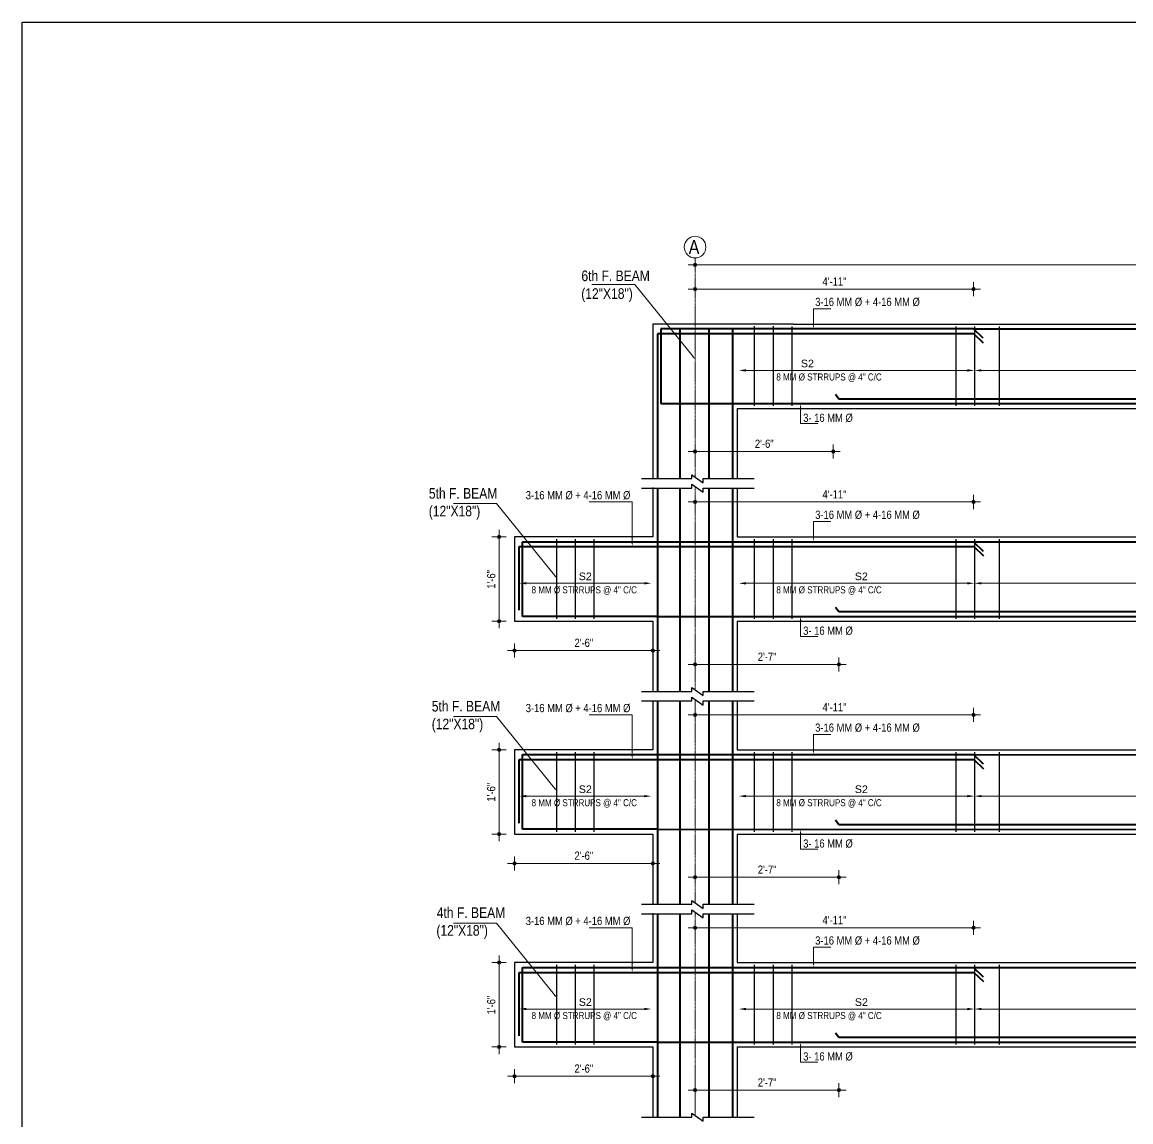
# Model space of a CAD drawing. Header units: inches. Extents: x 57837 to 133168, y 6972 to 27776.
# Drawn here: x 66074 to 67021, y 13888 to 14827 of the extents above; entities that cross this region are included whole.
import ezdxf

# ---------------------------------------------------------------- set-up
doc = ezdxf.new("R2010")
doc.units = ezdxf.units.IN
doc.header["$MEASUREMENT"] = 0
doc.linetypes.add('CENTER', pattern=[2, 1.25, -0.25, 0.25, -0.25])
doc.linetypes.add('CENTER2', pattern=[1.125, 0.75, -0.125, 0.125, -0.125])
for name, color, linetype, lineweight in [('CENTER', 9, 'CENTER', 5), ('DIM', 2, 'Continuous', 13), ('ROD', 1, 'Continuous', 40), ('STIRRUPS', 4, 'Continuous', 30)]:
    doc.layers.add(name, color=color, linetype=linetype, lineweight=lineweight)
for name, color, linetype in [('elevation', 3, 'Continuous'), ('text', 255, 'Continuous'), ('walls', 32, 'Continuous')]:
    doc.layers.add(name, color=color, linetype=linetype)
doc.styles.add('Arial', font='arial.ttf', dxfattribs={"height": 6.5})
doc.styles.get("Standard").update_dxf_attribs({"font": 'ARIALN.TTF', "height": 7})

msp = doc.modelspace()

# ---------------------------------------------------------------- hatches: boundary and pattern name
at = {"lineweight": 13}
h = msp.add_hatch(color=256, dxfattribs=at)
edge = h.paths.add_edge_path()
edge.add_arc((66648.43, 14619.59), 1.42, 180, 540)
h = msp.add_hatch(color=256, dxfattribs=at)
edge = h.paths.add_edge_path()
edge.add_arc((66648.43, 14598.94), 1.42, 180, 540)
h = msp.add_hatch(color=256, dxfattribs=at)
edge = h.paths.add_edge_path()
edge.add_arc((66886.25, 14598.94), 1.42, 0, 360)
h = msp.add_hatch(color=256, dxfattribs=at)
edge = h.paths.add_edge_path()
edge.add_arc((66648.43, 14460.31), 1.42, 180, 540)
h = msp.add_hatch(color=256, dxfattribs=at)
edge = h.paths.add_edge_path()
edge.add_arc((66766.48, 14460.31), 1.42, 0, 360)
h = msp.add_hatch(color=256, dxfattribs=at)
edge = h.paths.add_edge_path()
edge.add_arc((66648.43, 14417.2), 1.42, 180, 540)
h = msp.add_hatch(color=256, dxfattribs=at)
edge = h.paths.add_edge_path()
edge.add_arc((66886.25, 14417.2), 1.42, 0, 360)
h = msp.add_hatch(color=256, dxfattribs=at)
edge = h.paths.add_edge_path()
edge.add_arc((66481.03, 14387.38), 1.42, 90, 450)
h = msp.add_hatch(color=256, dxfattribs=at)
edge = h.paths.add_edge_path()
edge.add_arc((66481.03, 14315.38), 1.42, -90, 270)
h = msp.add_hatch(color=256, dxfattribs=at)
edge = h.paths.add_edge_path()
edge.add_arc((66494.32, 14290.35), 1.42, 180, 540)
h = msp.add_hatch(color=256, dxfattribs=at)
edge = h.paths.add_edge_path()
edge.add_arc((66612.43, 14290.35), 1.42, 0, 360)
h = msp.add_hatch(color=256, dxfattribs=at)
edge = h.paths.add_edge_path()
edge.add_arc((66648.43, 14278.57), 1.42, 180, 540)
h = msp.add_hatch(color=256, dxfattribs=at)
edge = h.paths.add_edge_path()
edge.add_arc((66771.34, 14278.57), 1.42, 0, 360)
h = msp.add_hatch(color=256, dxfattribs=at)
edge = h.paths.add_edge_path()
edge.add_arc((66648.43, 14235.47), 1.42, 180, 540)
h = msp.add_hatch(color=256, dxfattribs=at)
edge = h.paths.add_edge_path()
edge.add_arc((66886.25, 14235.47), 1.42, 0, 360)
h = msp.add_hatch(color=256, dxfattribs=at)
edge = h.paths.add_edge_path()
edge.add_arc((66481.03, 14205.64), 1.42, 90, 450)
h = msp.add_hatch(color=256, dxfattribs=at)
edge = h.paths.add_edge_path()
edge.add_arc((66481.03, 14133.64), 1.42, -90, 270)
h = msp.add_hatch(color=256, dxfattribs=at)
edge = h.paths.add_edge_path()
edge.add_arc((66494.32, 14108.62), 1.42, 180, 540)
h = msp.add_hatch(color=256, dxfattribs=at)
edge = h.paths.add_edge_path()
edge.add_arc((66612.43, 14108.62), 1.42, 0, 360)
h = msp.add_hatch(color=256, dxfattribs=at)
edge = h.paths.add_edge_path()
edge.add_arc((66648.43, 14096.84), 1.42, 180, 540)
h = msp.add_hatch(color=256, dxfattribs=at)
edge = h.paths.add_edge_path()
edge.add_arc((66771.34, 14096.84), 1.42, 0, 360)
h = msp.add_hatch(color=256, dxfattribs=at)
edge = h.paths.add_edge_path()
edge.add_arc((66648.43, 14053.73), 1.42, 180, 540)
h = msp.add_hatch(color=256, dxfattribs=at)
edge = h.paths.add_edge_path()
edge.add_arc((66886.25, 14053.73), 1.42, 0, 360)
h = msp.add_hatch(color=256, dxfattribs=at)
edge = h.paths.add_edge_path()
edge.add_arc((66481.03, 14023.91), 1.42, 90, 450)
h = msp.add_hatch(color=256, dxfattribs=at)
edge = h.paths.add_edge_path()
edge.add_arc((66481.03, 13951.91), 1.42, -90, 270)
h = msp.add_hatch(color=256, dxfattribs=at)
edge = h.paths.add_edge_path()
edge.add_arc((66494.32, 13926.88), 1.42, 180, 540)
h = msp.add_hatch(color=256, dxfattribs=at)
edge = h.paths.add_edge_path()
edge.add_arc((66612.43, 13926.88), 1.42, 0, 360)
h = msp.add_hatch(color=256, dxfattribs=at)
edge = h.paths.add_edge_path()
edge.add_arc((66648.43, 13915.1), 1.42, 180, 540)
h = msp.add_hatch(color=256, dxfattribs=at)
edge = h.paths.add_edge_path()
edge.add_arc((66771.34, 13915.1), 1.42, 0, 360)

# ---------------------------------------------------------------- linework, layer by layer
at = {"color": 1}
for p, q in [((66073.86, 12808.19), (66073.86, 14826.85)), ((66073.86, 14826.85), (69398.31, 14826.85))]:
    msp.add_line(p, q, dxfattribs=at)
at = {"lineweight": 13}
for p, q in [((66654.43, 14619.59), (66642.43, 14619.59)), ((66648.43, 14613.59), (66648.43, 14625.59)), ((66654.43, 14598.94), (66642.43, 14598.94)), ((66648.43, 14592.94), (66648.43, 14604.94)), ((66880.25, 14598.94), (66892.25, 14598.94)), ((66886.25, 14604.94), (66886.25, 14592.94)), ((66648.43, 14454.31), (66648.43, 14466.31)), ((66766.48, 14466.31), (66766.48, 14454.31)), ((66654.43, 14460.31), (66642.43, 14460.31)), ((66760.48, 14460.31), (66772.48, 14460.31)), ((66648.43, 14411.2), (66648.43, 14423.2)), ((66886.25, 14423.2), (66886.25, 14411.2)), ((66654.43, 14417.2), (66642.43, 14417.2)), ((66880.25, 14417.2), (66892.25, 14417.2)), ((66481.03, 14381.38), (66481.03, 14393.38)), ((66475.03, 14387.38), (66487.03, 14387.38)), ((66487.03, 14315.38), (66475.03, 14315.38)), ((66481.03, 14321.38), (66481.03, 14309.38)), ((66494.32, 14284.35), (66494.32, 14296.35)), ((66612.43, 14296.35), (66612.43, 14284.35)), ((66500.32, 14290.35), (66488.32, 14290.35)), ((66606.43, 14290.35), (66618.43, 14290.35)), ((66654.43, 14278.57), (66642.43, 14278.57)), ((66648.43, 14272.57), (66648.43, 14284.57)), ((66765.34, 14278.57), (66777.34, 14278.57)), ((66771.34, 14284.57), (66771.34, 14272.57)), ((66648.43, 14229.47), (66648.43, 14241.47)), ((66886.25, 14241.47), (66886.25, 14229.47)), ((66654.43, 14235.47), (66642.43, 14235.47)), ((66880.25, 14235.47), (66892.25, 14235.47)), ((66481.03, 14199.64), (66481.03, 14211.64)), ((66475.03, 14205.64), (66487.03, 14205.64)), ((66481.03, 14139.64), (66481.03, 14127.64)), ((66487.03, 14133.64), (66475.03, 14133.64)), ((66500.32, 14108.62), (66488.32, 14108.62)), ((66494.32, 14102.62), (66494.32, 14114.62)), ((66606.43, 14108.62), (66618.43, 14108.62)), ((66612.43, 14114.62), (66612.43, 14102.62)), ((66654.43, 14096.84), (66642.43, 14096.84)), ((66648.43, 14090.84), (66648.43, 14102.84)), ((66765.34, 14096.84), (66777.34, 14096.84)), ((66771.34, 14102.84), (66771.34, 14090.84)), ((66648.43, 14047.73), (66648.43, 14059.73)), ((66886.25, 14059.73), (66886.25, 14047.73)), ((66654.43, 14053.73), (66642.43, 14053.73)), ((66880.25, 14053.73), (66892.25, 14053.73)), ((66481.03, 14017.91), (66481.03, 14029.91)), ((66475.03, 14023.91), (66487.03, 14023.91)), ((66481.03, 13957.91), (66481.03, 13945.91)), ((66487.03, 13951.91), (66475.03, 13951.91)), ((66500.32, 13926.88), (66488.32, 13926.88)), ((66494.32, 13920.88), (66494.32, 13932.88)), ((66606.43, 13926.88), (66618.43, 13926.88)), ((66612.43, 13932.88), (66612.43, 13920.88)), ((66648.43, 13909.1), (66648.43, 13921.1)), ((66771.34, 13921.1), (66771.34, 13909.1)), ((66654.43, 13915.1), (66642.43, 13915.1)), ((66765.34, 13915.1), (66777.34, 13915.1))]:
    msp.add_line(p, q, dxfattribs=at)
for p, q in [((66612.43, 14569.11), (66612.43, 14569.11)), ((66612.43, 14569.11), (66612.43, 14569.11)), ((66612.43, 14569.11), (66612.43, 14497.48)), ((66732.3, 14569.11), (66612.43, 14569.11)), ((66612.43, 14569.11), (66612.43, 14569.11)), ((66612.43, 14569.11), (66612.43, 14569.11)), ((66732.3, 14569.11), (67439.53, 14569.11)), ((66612.43, 14497.48), (66612.43, 14497.11)), ((66612.43, 14497.11), (66612.43, 14497.11)), ((66612.43, 14497.11), (66612.43, 14437.26)), ((66684.43, 14497.11), (67403.53, 14497.11)), ((66684.43, 14497.11), (66684.43, 14437.26)), ((66612.43, 14429.5), (66612.43, 14387.38)), ((66612.43, 14429.5), (66612.43, 14387.38)), ((66612.43, 14429.14), (66612.43, 14387.38)), ((66684.43, 14429.14), (66684.43, 14387.38)), ((66612.43, 14387.38), (66494.32, 14387.38)), ((66494.32, 14387.38), (66494.32, 14315.38)), ((66684.43, 14387.38), (66732.3, 14387.38)), ((66732.3, 14387.38), (67403.53, 14387.38)), ((66494.32, 14315.38), (66612.43, 14315.38)), ((66612.43, 14315.38), (66612.43, 14255.53)), ((66684.43, 14315.38), (67403.53, 14315.38)), ((66684.43, 14315.38), (66684.43, 14255.53)), ((66612.43, 14247.77), (66612.43, 14205.64)), ((66612.43, 14247.77), (66612.43, 14205.64)), ((66612.43, 14247.4), (66612.43, 14205.64)), ((66684.43, 14247.4), (66684.43, 14205.64)), ((66612.43, 14205.64), (66494.32, 14205.64)), ((66494.32, 14205.64), (66494.32, 14133.64)), ((66684.43, 14205.64), (66732.3, 14205.64)), ((66732.3, 14205.64), (67403.53, 14205.64)), ((66494.32, 14133.64), (66612.43, 14133.64)), ((66612.43, 14133.64), (66612.43, 14073.79)), ((66684.43, 14133.64), (67403.53, 14133.64)), ((66684.43, 14133.64), (66684.43, 14073.79)), ((66612.43, 14066.03), (66612.43, 14023.91)), ((66612.43, 14066.03), (66612.43, 14023.91)), ((66612.43, 14065.67), (66612.43, 14023.91)), ((66684.43, 14065.67), (66684.43, 14023.91)), ((66612.43, 14023.91), (66494.32, 14023.91)), ((66494.32, 14023.91), (66494.32, 13951.91)), ((66684.43, 14023.91), (66732.3, 14023.91)), ((66732.3, 14023.91), (67403.53, 14023.91)), ((66494.32, 13951.91), (66612.43, 13951.91)), ((66612.43, 13951.91), (66612.43, 13892.06)), ((66684.43, 13951.91), (67403.53, 13951.91)), ((66684.43, 13951.91), (66684.43, 13892.06))]:
    msp.add_line(p, q)
for centre in [(66648.43, 14619.59), (66648.43, 14598.94), (66886.25, 14598.94), (66648.43, 14460.31), (66766.48, 14460.31), (66648.43, 14417.2), (66886.25, 14417.2), (66481.03, 14387.38), (66481.03, 14315.38), (66494.32, 14290.35), (66612.43, 14290.35), (66648.43, 14278.57), (66771.34, 14278.57), (66648.43, 14235.47), (66886.25, 14235.47), (66481.03, 14205.64), (66481.03, 14133.64), (66494.32, 14108.62), (66612.43, 14108.62), (66648.43, 14096.84), (66771.34, 14096.84), (66648.43, 14053.73), (66886.25, 14053.73), (66481.03, 14023.91), (66481.03, 13951.91), (66494.32, 13926.88), (66612.43, 13926.88), (66648.43, 13915.1), (66771.34, 13915.1)]:
    msp.add_circle(centre, 1.42, dxfattribs=at)
at = {"layer": 'CENTER', "linetype": 'CENTER2', "lineweight": 5}
for p, q in [((66648.43, 14625.59), (66648.43, 14438.62)), ((66648.43, 14430.49), (66648.43, 14256.88)), ((66648.43, 14248.76), (66648.43, 14075.15)), ((66648.43, 14067.02), (66648.43, 13893.41))]:
    msp.add_line(p, q, dxfattribs=at)
at = {"layer": 'DIM'}
for p, q in [((67435.53, 14619.59), (66652.43, 14619.59)), ((66652.43, 14598.94), (66882.25, 14598.94)), ((66652.43, 14460.31), (66762.48, 14460.31)), ((66652.43, 14417.2), (66882.25, 14417.2)), ((66481.03, 14383.38), (66481.03, 14319.38)), ((66608.43, 14290.35), (66498.32, 14290.35)), ((66652.43, 14278.57), (66767.34, 14278.57)), ((66652.43, 14235.47), (66882.25, 14235.47)), ((66481.03, 14201.64), (66481.03, 14137.64)), ((66608.43, 14108.62), (66498.32, 14108.62)), ((66652.43, 14096.84), (66767.34, 14096.84)), ((66652.43, 14053.73), (66882.25, 14053.73)), ((66481.03, 14019.91), (66481.03, 13955.91)), ((66608.43, 13926.88), (66498.32, 13926.88)), ((66652.43, 13915.1), (66767.34, 13915.1))]:
    msp.add_line(p, q, dxfattribs=at)
at = {"layer": 'DIM', "ltscale": 3}
for p, q in [((66596.93, 14602.94), (66560.26, 14602.94)), ((66646.46, 14541.7), (66596.93, 14602.94)), ((66738.53, 14497.14), (66738.53, 14484.13)), ((66738.53, 14484.13), (66753.37, 14484.13)), ((66478.82, 14415.94), (66442.15, 14415.94)), ((66528.35, 14354.7), (66478.82, 14415.94)), ((66594.75, 14417.2), (66558.08, 14417.2)), ((66594.75, 14417.2), (66558.08, 14417.2)), ((66594.73, 14387.22), (66594.75, 14417.2)), ((66594.75, 14383.41), (66594.75, 14417.2)), ((66738.53, 14315.41), (66738.53, 14302.4)), ((66738.53, 14302.4), (66753.37, 14302.4)), ((66478.82, 14234.2), (66442.15, 14234.2)), ((66528.35, 14172.96), (66478.82, 14234.2)), ((66594.75, 14235.47), (66558.08, 14235.47)), ((66594.75, 14235.47), (66558.08, 14235.47)), ((66594.73, 14205.48), (66594.75, 14235.47)), ((66594.75, 14201.68), (66594.75, 14235.47)), ((66738.53, 14133.67), (66738.53, 14120.66)), ((66738.53, 14120.66), (66753.37, 14120.66)), ((66478.82, 14057.7), (66442.15, 14057.7)), ((66528.35, 13996.46), (66478.82, 14057.7)), ((66594.75, 14053.73), (66558.08, 14053.73)), ((66594.75, 14053.73), (66558.08, 14053.73)), ((66594.73, 14023.75), (66594.75, 14053.73)), ((66594.75, 14019.94), (66594.75, 14053.73)), ((66738.53, 13951.94), (66738.53, 13938.93)), ((66738.53, 13938.93), (66753.37, 13938.93))]:
    msp.add_line(p, q, dxfattribs=at)
at = {"layer": 'DIM', "ltscale": 3, "extrusion": (0, 0, -1)}
for p, q in [((66749.53, 14569.23), (66749.53, 14582.24)), ((66749.53, 14582.24), (66764.37, 14582.24)), ((66749.53, 14387.5), (66749.53, 14400.5)), ((66749.53, 14400.5), (66764.37, 14400.5)), ((66749.53, 14205.76), (66749.53, 14218.77)), ((66749.53, 14218.77), (66764.37, 14218.77)), ((66749.53, 14024.03), (66749.53, 14037.03)), ((66749.53, 14037.03), (66764.37, 14037.03))]:
    msp.add_line(p, q, dxfattribs=at)
at = {"layer": 'DIM', "lineweight": 9}
for p, q in [((66691.81, 14529.54), (66881, 14529.54)), ((66893, 14529.54), (67194.96, 14529.54)), ((66605.05, 14347.8), (66504.32, 14347.8)), ((66691.81, 14347.8), (66881, 14347.8)), ((66893, 14347.8), (67194.96, 14347.8)), ((66605.05, 14166.07), (66504.32, 14166.07)), ((66691.81, 14166.07), (66881, 14166.07)), ((66893, 14166.07), (67194.96, 14166.07)), ((66605.05, 13984.33), (66504.32, 13984.33)), ((66691.81, 13984.33), (66881, 13984.33)), ((66893, 13984.33), (67194.96, 13984.33))]:
    msp.add_line(p, q, dxfattribs=at)
at = {"layer": 'DIM'}
msp.add_circle((66648.43, 14634.82), 9.23, dxfattribs=at)
at = {"layer": 'DIM', "ltscale": 3, "extrusion": (0, 0, -1)}
for points in [[(-66748.87, 14569.23), (-66749.53, 14565.23), (-66750.2, 14569.23)], [(-66748.87, 14387.5), (-66749.53, 14383.5), (-66750.2, 14387.5)], [(-66748.87, 14205.76), (-66749.53, 14201.76), (-66750.2, 14205.76)], [(-66748.87, 14024.03), (-66749.53, 14020.03), (-66750.2, 14024.03)]]:
    msp.add_solid(points, dxfattribs=at)
at = {"layer": 'DIM', "ltscale": 3}
for points in [[(66646.98, 14542.11), (66648.97, 14538.59), (66645.94, 14541.28)], [(66737.87, 14497.14), (66738.53, 14501.14), (66739.2, 14497.14)], [(66595.39, 14387.22), (66594.73, 14383.22), (66594.06, 14387.22)], [(66595.41, 14383.41), (66594.75, 14379.41), (66594.08, 14383.41)], [(66528.87, 14355.11), (66530.86, 14351.59), (66527.83, 14354.28)], [(66737.87, 14315.41), (66738.53, 14319.41), (66739.2, 14315.41)], [(66595.39, 14205.48), (66594.73, 14201.48), (66594.06, 14205.48)], [(66595.41, 14201.68), (66594.75, 14197.68), (66594.08, 14201.68)], [(66528.87, 14173.38), (66530.86, 14169.85), (66527.83, 14172.54)], [(66737.87, 14133.67), (66738.53, 14137.67), (66739.2, 14133.67)], [(66595.4, 14023.75), (66594.73, 14019.75), (66594.06, 14023.75)], [(66595.41, 14019.94), (66594.75, 14015.94), (66594.08, 14019.94)], [(66528.87, 13996.88), (66530.86, 13993.35), (66527.83, 13996.04)], [(66737.87, 13951.94), (66738.53, 13955.94), (66739.2, 13951.94)]]:
    msp.add_solid(points, dxfattribs=at)
at = {"layer": 'DIM'}
for points in [[(66691.81, 14530.54), (66691.81, 14528.54), (66685.81, 14529.54)], [(66881, 14530.54), (66881, 14528.54), (66887, 14529.54)], [(66893, 14530.54), (66893, 14528.54), (66887, 14529.54)], [(66504.32, 14348.8), (66504.32, 14346.8), (66498.32, 14347.8)], [(66605.05, 14348.8), (66605.05, 14346.8), (66611.05, 14347.8)], [(66691.81, 14348.8), (66691.81, 14346.8), (66685.81, 14347.8)], [(66881, 14348.8), (66881, 14346.8), (66887, 14347.8)], [(66893, 14348.8), (66893, 14346.8), (66887, 14347.8)], [(66504.32, 14167.07), (66504.32, 14165.07), (66498.32, 14166.07)], [(66605.05, 14167.07), (66605.05, 14165.07), (66611.05, 14166.07)], [(66691.81, 14167.07), (66691.81, 14165.07), (66685.81, 14166.07)], [(66881, 14167.07), (66881, 14165.07), (66887, 14166.07)], [(66893, 14167.07), (66893, 14165.07), (66887, 14166.07)], [(66504.32, 13985.33), (66504.32, 13983.33), (66498.32, 13984.33)], [(66605.05, 13985.33), (66605.05, 13983.33), (66611.05, 13984.33)], [(66691.81, 13985.33), (66691.81, 13983.33), (66685.81, 13984.33)], [(66881, 13985.33), (66881, 13983.33), (66887, 13984.33)], [(66893, 13985.33), (66893, 13983.33), (66887, 13984.33)]]:
    msp.add_solid(points, dxfattribs=at)
at = {"layer": 'elevation'}
for p, q in [((66612.43, 14429.14), (66612.43, 14387.38)), ((66612.43, 14247.4), (66612.43, 14205.64)), ((66612.43, 14065.67), (66612.43, 14023.91))]:
    msp.add_line(p, q, dxfattribs=at)
at = {"layer": 'ROD'}
for p, q in [((66616.43, 14560.85), (66616.43, 14437.26)), ((66886.35, 14560.81), (66616.43, 14560.85)), ((66616.43, 14560.85), (66616.43, 14506.59)), ((66886.25, 14564.97), (66619.15, 14565.01)), ((66619.15, 14565.01), (66619.15, 14501.26)), ((66622.15, 14565), (66622.15, 14565)), ((66635.32, 14565), (66635.32, 14437.36)), ((66660.32, 14565), (66660.32, 14437.36)), ((66680.43, 14564.99), (66680.43, 14437.26)), ((66894.5, 14557.09), (66886.25, 14564.97)), ((66886.26, 14564.96), (67439.53, 14564.91)), ((66894.59, 14552.93), (66886.35, 14560.81)), ((66771.34, 14505.09), (66768.31, 14508.95)), ((67307.62, 14505.09), (66771.34, 14505.09)), ((66619.15, 14501.26), (67439.53, 14501.1)), ((66616.43, 14429.14), (66616.43, 14255.53)), ((66635.32, 14429.24), (66635.32, 14255.63)), ((66660.32, 14429.24), (66660.32, 14255.63)), ((66680.43, 14429.14), (66680.43, 14255.53)), ((66501.04, 14319.52), (66501.04, 14383.28)), ((66501.04, 14383.28), (66886.25, 14383.24)), ((66622.15, 14383.26), (66622.15, 14383.26)), ((66648.43, 14383.25), (67439.53, 14383.18)), ((66886.25, 14383.24), (66894.5, 14375.35)), ((66498.32, 14324.85), (66498.33, 14379.11)), ((66498.33, 14379.11), (66886.35, 14379.07)), ((66886.35, 14379.07), (66894.59, 14371.19)), ((66771.34, 14323.36), (66768.31, 14327.22)), ((67307.62, 14323.36), (66771.34, 14323.36)), ((66616.43, 14319.52), (66501.04, 14319.52)), ((66616.43, 14319.52), (67439.53, 14319.37)), ((66616.43, 14247.4), (66616.43, 14073.79)), ((66635.32, 14247.5), (66635.32, 14073.89)), ((66660.32, 14247.5), (66660.32, 14073.89)), ((66680.43, 14247.4), (66680.43, 14073.79)), ((66501.04, 14137.79), (66501.04, 14201.54)), ((66501.04, 14201.54), (66886.25, 14201.5)), ((66622.15, 14201.53), (66622.15, 14201.53)), ((66648.43, 14201.52), (67439.53, 14201.44)), ((66886.25, 14201.5), (66894.5, 14193.62)), ((66498.32, 14143.12), (66498.33, 14197.38)), ((66498.33, 14197.38), (66886.35, 14197.34)), ((66886.35, 14197.34), (66894.59, 14189.46)), ((66771.34, 14141.62), (66768.31, 14145.48)), ((66616.43, 14137.79), (66501.04, 14137.79)), ((66616.43, 14137.79), (67439.53, 14137.63)), ((67307.62, 14141.62), (66771.34, 14141.62)), ((66616.43, 14065.67), (66616.43, 13892.06)), ((66635.32, 14065.77), (66635.32, 13892.16)), ((66660.32, 14065.77), (66660.32, 13892.16)), ((66680.43, 14065.67), (66680.43, 13892.06)), ((66498.32, 13961.38), (66498.33, 14015.64)), ((66498.33, 14015.64), (66886.35, 14015.6)), ((66501.04, 13956.05), (66501.04, 14019.81)), ((66501.04, 14019.81), (66886.25, 14019.77)), ((66622.15, 14019.79), (66622.15, 14019.79)), ((66648.43, 14019.78), (67439.53, 14019.71)), ((66886.25, 14019.77), (66894.5, 14011.88)), ((66886.35, 14015.6), (66894.59, 14007.72)), ((66771.34, 13959.89), (66768.31, 13963.75)), ((66616.43, 13956.05), (66501.04, 13956.05)), ((66616.43, 13956.05), (67439.53, 13955.9)), ((67307.62, 13959.89), (66771.34, 13959.89))]:
    msp.add_line(p, q, dxfattribs=at)
at = {"layer": 'STIRRUPS'}
for p, q in [((66699, 14567.19), (66699, 14499.19)), ((66715, 14567.19), (66715, 14499.19)), ((66731, 14567.15), (66731, 14499.16)), ((66871, 14567.15), (66871, 14499.16)), ((66871, 14567.15), (66871, 14499.16)), ((66871, 14567.15), (66871, 14499.16)), ((66887, 14567.15), (66887, 14499.16)), ((66887, 14567.15), (66887, 14499.16)), ((66908, 14567.15), (66908, 14499.16)), ((66530, 14385.45), (66530, 14317.45)), ((66546, 14385.45), (66546, 14317.45)), ((66562, 14385.42), (66562, 14317.42)), ((66699, 14385.45), (66699, 14317.45)), ((66715, 14385.45), (66715, 14317.45)), ((66731, 14385.42), (66731, 14317.42)), ((66871, 14385.42), (66871, 14317.42)), ((66871, 14385.42), (66871, 14317.42)), ((66871, 14385.42), (66871, 14317.42)), ((66887, 14385.42), (66887, 14317.42)), ((66887, 14385.42), (66887, 14317.42)), ((66908, 14385.42), (66908, 14317.42)), ((66530, 14203.72), (66530, 14135.72)), ((66546, 14203.72), (66546, 14135.72)), ((66562, 14203.68), (66562, 14135.69)), ((66699, 14203.72), (66699, 14135.72)), ((66715, 14203.72), (66715, 14135.72)), ((66731, 14203.68), (66731, 14135.69)), ((66871, 14203.68), (66871, 14135.69)), ((66871, 14203.68), (66871, 14135.69)), ((66871, 14203.68), (66871, 14135.69)), ((66887, 14203.68), (66887, 14135.69)), ((66887, 14203.68), (66887, 14135.69)), ((66908, 14203.68), (66908, 14135.69)), ((66530, 14021.98), (66530, 13953.98)), ((66546, 14021.98), (66546, 13953.98)), ((66562, 14021.95), (66562, 13953.95)), ((66699, 14021.98), (66699, 13953.98)), ((66715, 14021.98), (66715, 13953.98)), ((66731, 14021.95), (66731, 13953.95)), ((66871, 14021.95), (66871, 13953.95)), ((66871, 14021.95), (66871, 13953.95)), ((66871, 14021.95), (66871, 13953.95)), ((66887, 14021.95), (66887, 13953.95)), ((66887, 14021.95), (66887, 13953.95)), ((66908, 14021.95), (66908, 13953.95))]:
    msp.add_line(p, q, dxfattribs=at)
at = {"layer": 'walls', "color": 6}
for p, q in [((66602.75, 14437.26), (66645.81, 14437.26)), ((66645.81, 14437.26), (66645.81, 14440.5)), ((66645.81, 14440.5), (66655.29, 14433.7)), ((66655.29, 14433.7), (66655.29, 14437.26)), ((66655.29, 14437.26), (66698.81, 14437.26)), ((66602.75, 14429.14), (66645.81, 14429.14)), ((66645.81, 14429.14), (66645.81, 14432.37)), ((66645.81, 14432.37), (66655.29, 14425.58)), ((66655.29, 14425.58), (66655.29, 14429.14)), ((66655.29, 14429.14), (66698.81, 14429.14)), ((66645.81, 14255.53), (66645.81, 14258.76)), ((66645.81, 14258.76), (66655.29, 14251.97)), ((66602.75, 14255.53), (66645.81, 14255.53)), ((66602.75, 14247.4), (66645.81, 14247.4)), ((66645.81, 14247.4), (66645.81, 14250.64)), ((66645.81, 14250.64), (66655.29, 14243.84)), ((66655.29, 14251.97), (66655.29, 14255.53)), ((66655.29, 14255.53), (66698.81, 14255.53)), ((66655.29, 14243.84), (66655.29, 14247.4)), ((66655.29, 14247.4), (66698.81, 14247.4)), ((66645.81, 14073.79), (66645.81, 14077.03)), ((66645.81, 14077.03), (66655.29, 14070.23)), ((66602.75, 14073.79), (66645.81, 14073.79)), ((66645.81, 14065.67), (66645.81, 14068.9)), ((66645.81, 14068.9), (66655.29, 14062.11)), ((66655.29, 14070.23), (66655.29, 14073.79)), ((66655.29, 14073.79), (66698.81, 14073.79)), ((66602.75, 14065.67), (66645.81, 14065.67)), ((66655.29, 14062.11), (66655.29, 14065.67)), ((66655.29, 14065.67), (66698.81, 14065.67)), ((66602.75, 13892.06), (66645.81, 13892.06)), ((66645.81, 13892.06), (66645.81, 13895.29)), ((66645.81, 13895.29), (66655.29, 13888.5)), ((66655.29, 13888.5), (66655.29, 13892.06)), ((66655.29, 13892.06), (66698.81, 13892.06))]:
    msp.add_line(p, q, dxfattribs=at)

# ---------------------------------------------------------------- texts
at = {"layer": 'DIM'}
for s, p in [('4\'-11"', (66757.27, 14601.95)), ('2\'-6"', (66699.55, 14463.44)), ('4\'-11"', (66757.27, 14420.22)), ('2\'-6"', (66545.47, 14293.48)), ('2\'-7"', (66701.98, 14281.59)), ('4\'-11"', (66757.27, 14238.48)), ('2\'-6"', (66545.47, 14111.75)), ('2\'-7"', (66701.98, 14099.85)), ('4\'-11"', (66757.27, 14056.75)), ('2\'-6"', (66545.47, 13930.01)), ('2\'-7"', (66701.98, 13918.12))]:
    msp.add_text(s, height=7, dxfattribs=at).set_placement(p)
at = {"layer": 'DIM', "style": 'Arial'}
for p in [(66738.83, 14532.19), (66549.17, 14350.46), (66784.89, 14350.46), (66549.17, 14168.72), (66784.89, 14168.72), (66549.17, 13986.99), (66784.89, 13986.99)]:
    msp.add_text('S2', height=6.5, dxfattribs=at).set_placement(p)
at = {"layer": 'DIM'}
for p in [(66477.9, 14343.15), (66477.9, 14161.42), (66477.9, 13979.68)]:
    msp.add_text('1\'-6"', height=7, rotation=90, dxfattribs=at).set_placement(p)
at = {"layer": 'text'}
for s, height, p in [('A', 12, (66642.96, 14628.82)), ('6th F. BEAM', 9, (66551.37, 14605.8)), ('(12"X18")', 9, (66551.27, 14590.65)), ('3-16 MM Ø + 4-16 MM Ø', 7, (66751.01, 14584.55)), ('8 MM Ø STRRUPS @ 4" C/C', 6, (66717.84, 14520.95)), ('3- 16 MM Ø', 7, (66740.77, 14485.59)), ('5th F. BEAM', 9, (66421.14, 14420.1)), ('3-16 MM Ø + 4-16 MM Ø', 7, (66503.86, 14419.52)), ('(12"X18")', 9, (66421.06, 14404.95)), ('3-16 MM Ø + 4-16 MM Ø', 7, (66751.01, 14402.82)), ('8 MM Ø STRRUPS @ 4" C/C', 6, (66508.84, 14339.22)), ('8 MM Ø STRRUPS @ 4" C/C', 6, (66717.84, 14339.22)), ('3- 16 MM Ø', 7, (66740.77, 14303.86)), ('5th F. BEAM', 9, (66423.64, 14238.36)), ('3-16 MM Ø + 4-16 MM Ø', 7, (66503.86, 14237.78)), ('(12"X18")', 9, (66423.56, 14223.21)), ('3-16 MM Ø + 4-16 MM Ø', 7, (66751.01, 14221.08)), ('8 MM Ø STRRUPS @ 4" C/C', 6, (66508.84, 14157.48)), ('8 MM Ø STRRUPS @ 4" C/C', 6, (66717.84, 14157.48)), ('3- 16 MM Ø', 7, (66740.77, 14122.12)), ('4th F. BEAM', 9, (66427.91, 14062.1)), ('3-16 MM Ø + 4-16 MM Ø', 7, (66503.86, 14056.05)), ('(12"X18")', 9, (66427.56, 14046.95)), ('3-16 MM Ø + 4-16 MM Ø', 7, (66751.01, 14039.35)), ('8 MM Ø STRRUPS @ 4" C/C', 6, (66508.84, 13975.75)), ('8 MM Ø STRRUPS @ 4" C/C', 6, (66717.84, 13975.75)), ('3- 16 MM Ø', 7, (66740.77, 13940.39))]:
    msp.add_text(s, height=height, dxfattribs=at).set_placement(p)

doc.saveas('drawing.dxf')
